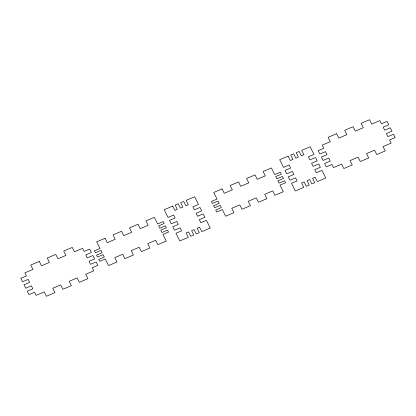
<?xml version="1.0" encoding="UTF-8"?>
<svg xmlns="http://www.w3.org/2000/svg" width="416" height="416" viewBox="0 0 416 416"><rect width="100%" height="100%" fill="white"/><g stroke="black" fill="none" stroke-linecap="round" stroke-linejoin="round"><path stroke-width="0.62" d="M336.622 133.713L328.188 137.296L330.377 141.674L322.239 145.137L323.804 148.273L318.188 150.66L319.873 154.019L325.489 151.637L327.018 154.695L321.402 157.082L323.086 160.446L328.702 158.059L330.231 161.122L324.615 163.509L326.3 166.868L331.911 164.481L333.481 167.622L341.624 164.159L343.814 168.542L352.248 164.96L350.054 160.581L358.103 157.16L360.292 161.538L368.722 157.955L366.532 153.577L374.582 150.16L376.771 154.539L385.2 150.956L383.011 146.578L391.154 143.12L389.584 139.979L395.2 137.597L393.52 134.233L387.904 136.62L386.37 133.557L391.986 131.17L390.307 127.811L384.691 130.192L383.157 127.135L388.773 124.748L387.093 121.384L381.477 123.77L379.907 120.635L371.764 124.093L369.574 119.714L361.145 123.297L363.334 127.676L355.29 131.092L353.096 126.714L344.666 130.296L346.856 134.675L338.811 138.096L336.622 133.713M39.296 261.42L30.768 265.044L32.958 269.422L24.866 272.86L26.416 275.959L20.8 278.346L22.521 281.783L28.132 279.396L29.63 282.386L24.014 284.773L25.73 288.21L31.346 285.823L32.843 288.808L27.227 291.195L28.943 294.632L34.559 292.245L36.109 295.344L44.205 291.907L46.394 296.286L54.922 292.661L52.733 288.283L60.684 284.908L62.873 289.286L71.401 285.662L69.212 281.284L77.163 277.904L79.352 282.287L87.875 278.663L85.686 274.284L93.782 270.842L92.232 267.743L97.848 265.361L96.127 261.924L90.511 264.306L89.019 261.321L94.635 258.934L92.914 255.497L87.298 257.884L85.805 254.894L91.421 252.512L89.7 249.075L84.089 251.456L82.534 248.357L74.443 251.8L72.254 247.421L63.726 251.04L65.915 255.419L57.964 258.799L55.775 254.42L47.247 258.045L49.436 262.423L41.486 265.798L39.296 261.42M288.142 156.125L279.687 159.718L283.52 167.388L289.136 165.001L290.664 168.064L285.048 170.451L286.733 173.81L292.349 171.423L293.878 174.486L288.262 176.873L289.947 180.237L295.558 177.85L297.092 180.913L291.476 183.295L295.308 190.965L303.768 187.372L301.579 182.993L304.132 181.906L306.322 186.285L309.26 185.037L307.07 180.658L309.624 179.572L311.813 183.95L314.751 182.702L312.562 178.324L315.115 177.237L317.309 181.615L325.764 178.022L321.932 170.357L316.316 172.744L314.782 169.681L320.398 167.294L318.718 163.935L313.102 166.317L311.568 163.259L317.184 160.872L315.505 157.508L309.889 159.895L308.36 156.832L313.971 154.445L310.138 146.78L301.683 150.374L303.872 154.752L301.319 155.839L299.13 151.46L296.187 152.708L298.381 157.087L295.823 158.174L293.634 153.795L290.696 155.043L292.885 159.422L290.332 160.503L288.142 156.125M172.692 206.092L164.185 209.706L168.038 217.407L173.654 215.02L175.146 218.01L169.53 220.397L171.252 223.834L176.868 221.447L178.36 224.432L172.744 226.819L174.465 230.256L180.081 227.869L181.574 230.859L175.958 233.246L179.811 240.947L188.318 237.333L186.129 232.955L188.583 231.91L190.772 236.288L193.809 234.998L191.62 230.62L194.074 229.575L196.269 233.953L199.3 232.669L197.111 228.285L199.571 227.245L201.76 231.624L210.267 228.01L206.414 220.303L200.798 222.69L199.3 219.705L204.916 217.318L203.2 213.881L197.584 216.268L196.092 213.278L201.703 210.891L199.987 207.454L194.371 209.841L192.878 206.856L198.494 204.469L194.641 196.768L186.134 200.382L188.323 204.76L185.864 205.8L183.674 201.422L180.643 202.712L182.832 207.09L180.372 208.135L178.183 203.757L175.146 205.046L177.341 209.425L174.881 210.47L172.692 206.092M105.071 238.274L96.689 241.836L100.006 248.466L94.39 250.853L95.347 252.767L100.963 250.385L102.149 252.751L96.533 255.133L97.49 257.052L103.106 254.665L104.291 257.031L98.675 259.418L99.632 261.336L105.248 258.95L108.566 265.58L116.948 262.018L114.759 257.639L122.71 254.264L124.899 258.643L133.427 255.018L131.238 250.64L139.183 247.26L141.378 251.644L149.9 248.019L147.711 243.641L155.662 240.261L157.851 244.639L166.234 241.077L162.921 234.447L168.532 232.06L167.575 230.142L161.959 232.528L160.779 230.162L166.395 227.776L165.433 225.862L159.817 228.249L158.636 225.883L164.252 223.496L163.29 221.577L157.674 223.964L154.362 217.329L145.974 220.891L148.169 225.269L140.218 228.649L138.024 224.271L129.501 227.895L131.69 232.274L123.739 235.648L121.55 231.27L113.022 234.894L115.211 239.273L107.26 242.653L105.071 238.274M222.076 188.926L213.741 192.468L217.043 199.061L211.427 201.448L212.42 203.44L218.036 201.053L219.18 203.346L213.569 205.733L214.562 207.724L220.178 205.338L221.322 207.626L215.712 210.012L216.705 212.004L222.321 209.617L225.618 216.216L233.953 212.675L231.764 208.296L239.808 204.875L242.003 209.253L250.432 205.67L248.243 201.292L256.287 197.876L258.476 202.254L266.911 198.671L264.722 194.293L272.766 190.876L274.955 195.255L283.291 191.714L279.994 185.115L285.605 182.733L284.612 180.742L278.996 183.123L277.852 180.835L283.468 178.448L282.469 176.457L276.853 178.844L275.709 176.55L281.325 174.164L280.327 172.172L274.711 174.559L271.414 167.965L263.078 171.506L265.268 175.885L257.223 179.301L255.034 174.923L246.6 178.506L248.789 182.884L240.744 186.306L238.555 181.927L230.126 185.505L232.315 189.883L224.266 193.305L222.076 188.926"/></g></svg>
